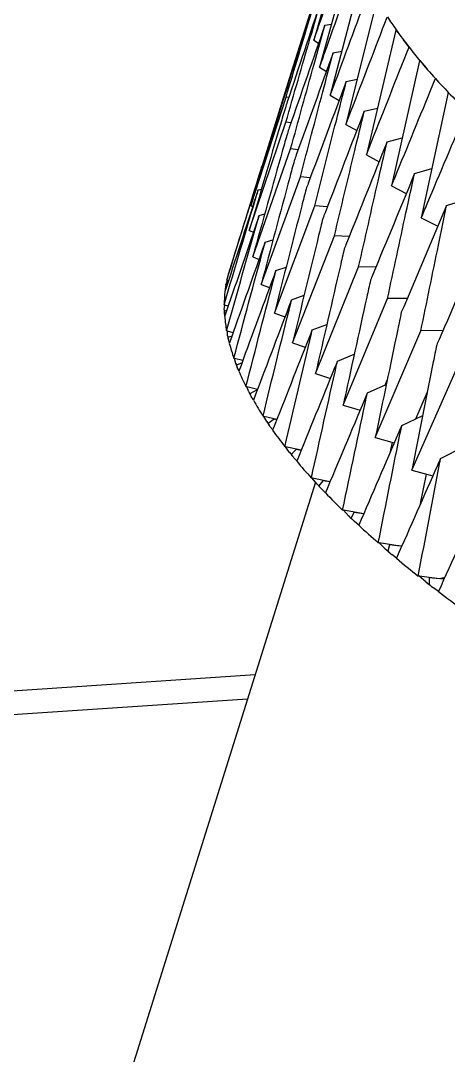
# Model space of a CAD drawing. Header units: millimetres. Extents: x 5847 to 9233, y 737 to 1578.
# Drawn here: x 8864.41 to 8869.99, y 1130.14 to 1143.61 of the extents above; entities that cross this region are included whole.
import ezdxf

# ---------------------------------------------------------------- set-up
doc = ezdxf.new("R2010")
doc.units = ezdxf.units.MM
doc.layers.get('0').update_dxf_attribs({"lineweight": 30})

msp = doc.modelspace()

# ---------------------------------------------------------------- linework, layer by layer
at = {"color": 7, "linetype": 'Continuous', "lineweight": 25}
for p, q in [((8868.696, 1144.958), (8868.234, 1143.352)), ((8868.753, 1144.613), (8868.31, 1143.002)), ((8868.873, 1144.251), (8868.45, 1142.636)), ((8867.939, 1142.923), (8868.278, 1143.997)), ((8869.058, 1143.875), (8868.653, 1142.255)), ((8868.379, 1143.548), (8868.464, 1143.562)), ((8869.306, 1143.485), (8868.92, 1141.861)), ((8869.307, 1143.489), (8869.306, 1143.485)), ((8869.307, 1143.489), (8869.308, 1143.489)), ((8868.234, 1143.352), (8868.298, 1143.313)), ((8868.487, 1143.19), (8868.601, 1143.211)), ((8869.474, 1143.256), (8869.475, 1143.262)), ((8869.477, 1143.262), (8869.475, 1143.262)), ((8869.615, 1143.083), (8869.248, 1141.456)), ((8869.617, 1143.087), (8869.615, 1143.083)), ((8869.617, 1143.087), (8869.618, 1143.087)), ((8868.31, 1143.002), (8868.4, 1142.948)), ((8867.565, 1141.72), (8867.939, 1142.923)), ((8868.658, 1142.816), (8868.801, 1142.846)), ((8869.819, 1142.848), (8869.82, 1142.854)), ((8869.821, 1142.853), (8869.82, 1142.854)), ((8869.986, 1142.671), (8869.636, 1141.041)), ((8869.987, 1142.674), (8869.986, 1142.671)), ((8869.987, 1142.674), (8869.989, 1142.674)), ((8867.413, 1141.198), (8867.873, 1142.613)), ((8867.908, 1142.608), (8867.873, 1142.613)), ((8868.45, 1142.636), (8868.566, 1142.569)), ((8868.893, 1142.429), (8869.064, 1142.469)), ((8867.394, 1140.874), (8867.87, 1142.285)), ((8867.937, 1142.276), (8867.87, 1142.285)), ((8868.653, 1142.255), (8868.795, 1142.176)), ((8869.19, 1142.03), (8869.389, 1142.082)), ((8867.439, 1140.532), (8867.933, 1141.938)), ((8868.031, 1141.927), (8867.933, 1141.938)), ((8868.92, 1141.861), (8869.087, 1141.771)), ((8867.562, 1141.719), (8867.574, 1141.722)), ((8869.549, 1141.619), (8869.775, 1141.685)), ((8867.548, 1140.174), (8868.06, 1141.575)), ((8868.189, 1141.563), (8868.06, 1141.575)), ((8869.248, 1141.456), (8869.44, 1141.356)), ((8867.51, 1141.405), (8867.553, 1141.416)), ((8867.413, 1141.198), (8867.439, 1141.187)), ((8867.722, 1139.8), (8868.25, 1141.197)), ((8868.412, 1141.186), (8868.25, 1141.197)), ((8869.967, 1141.2), (8870.219, 1141.281)), ((8867.523, 1141.072), (8867.596, 1141.093)), ((8869.636, 1141.041), (8869.853, 1140.931)), ((8867.3, 1140.885), (8867.135, 1140.361)), ((8867.394, 1140.874), (8867.447, 1140.852)), ((8867.958, 1139.412), (8868.504, 1140.806)), ((8868.697, 1140.797), (8868.504, 1140.806)), ((8867.6, 1140.722), (8867.703, 1140.754)), ((8867.439, 1140.532), (8867.521, 1140.499)), ((8867.741, 1140.355), (8867.875, 1140.399)), ((8868.257, 1139.012), (8868.819, 1140.403)), ((8869.044, 1140.397), (8868.819, 1140.403)), ((8867.083, 1140.101), (8867.082, 1140.127)), ((8867.089, 1140.168), (8867.111, 1140.223)), ((8867.111, 1140.223), (8867.1, 1140.227)), ((8867.122, 1140.22), (8867.111, 1140.223)), ((8867.548, 1140.174), (8867.658, 1140.132)), ((8867.946, 1139.974), (8868.109, 1140.032)), ((8868.617, 1138.601), (8869.196, 1139.99)), ((8869.452, 1139.989), (8869.196, 1139.99)), ((8867.077, 1139.904), (8867.066, 1139.908)), ((8867.067, 1139.845), (8867.077, 1139.904)), ((8867.12, 1139.89), (8867.077, 1139.904)), ((8867.077, 1139.764), (8867.069, 1139.8)), ((8867.722, 1139.8), (8867.86, 1139.75)), ((8867.108, 1139.566), (8867.097, 1139.569)), ((8867.182, 1139.544), (8867.108, 1139.566)), ((8867.11, 1139.504), (8867.108, 1139.566)), ((8868.213, 1139.581), (8868.405, 1139.653)), ((8869.037, 1138.182), (8869.631, 1139.568)), ((8869.92, 1139.575), (8869.631, 1139.568)), ((8867.136, 1139.414), (8867.121, 1139.455)), ((8867.958, 1139.412), (8868.124, 1139.355)), ((8867.202, 1139.211), (8867.192, 1139.214)), ((8867.309, 1139.182), (8867.202, 1139.211)), ((8867.217, 1139.146), (8867.202, 1139.211)), ((8868.543, 1139.175), (8868.763, 1139.265)), ((8867.26, 1139.05), (8867.237, 1139.093)), ((8869.514, 1137.754), (8870.124, 1139.139)), ((8868.257, 1139.012), (8868.451, 1138.95)), ((8869.165, 1138.862), (8869.192, 1138.928)), ((8867.361, 1138.841), (8867.351, 1138.844)), ((8867.5, 1138.805), (8867.361, 1138.841)), ((8867.387, 1138.773), (8867.361, 1138.841)), ((8867.496, 1138.8), (8867.4, 1138.749)), ((8868.933, 1138.76), (8869.18, 1138.869)), ((8869.565, 1138.423), (8869.716, 1138.775)), ((8867.449, 1138.671), (8867.418, 1138.716)), ((8868.617, 1138.601), (8868.838, 1138.535)), ((8867.584, 1138.456), (8867.573, 1138.459)), ((8867.754, 1138.416), (8867.584, 1138.456)), ((8867.621, 1138.387), (8867.584, 1138.456)), ((8867.72, 1138.418), (8867.638, 1138.361)), ((8867.752, 1138.411), (8867.72, 1138.418)), ((8867.752, 1138.411), (8867.72, 1138.418)), ((8869.381, 1138.336), (8869.655, 1138.466)), ((8867.7, 1138.279), (8867.663, 1138.325)), ((8869.037, 1138.182), (8869.284, 1138.112)), ((8869.233, 1137.993), (8869.26, 1138.119)), ((8867.868, 1138.059), (8867.858, 1138.061)), ((8868.071, 1138.016), (8867.868, 1138.059)), ((8867.917, 1137.987), (8867.868, 1138.059)), ((8868.005, 1138.023), (8867.939, 1137.96)), ((8868.069, 1138.012), (8868.005, 1138.023)), ((8868.069, 1138.012), (8868.005, 1138.023)), ((8869.887, 1137.906), (8870.187, 1138.06)), ((8868.014, 1137.876), (8867.97, 1137.922)), ((8869.514, 1137.754), (8869.788, 1137.683)), ((8869.628, 1137.321), (8869.704, 1137.705)), ((8868.257, 1137.599), (8864.606, 1125.958)), ((8868.215, 1137.651), (8868.204, 1137.653)), ((8868.448, 1137.605), (8868.215, 1137.651)), ((8868.274, 1137.577), (8868.215, 1137.651)), ((8868.351, 1137.618), (8868.301, 1137.549)), ((8868.447, 1137.603), (8868.351, 1137.618)), ((8868.447, 1137.603), (8868.351, 1137.618)), ((8868.388, 1137.462), (8868.339, 1137.509)), ((8868.621, 1137.233), (8868.611, 1137.235)), ((8868.886, 1137.187), (8868.621, 1137.233)), ((8868.69, 1137.158), (8868.621, 1137.233)), ((8868.757, 1137.203), (8868.722, 1137.129)), ((8868.885, 1137.186), (8868.757, 1137.203)), ((8868.885, 1137.187), (8868.757, 1137.203)), ((8868.822, 1137.04), (8868.767, 1137.086)), ((8869.085, 1136.807), (8869.076, 1136.809)), ((8869.361, 1136.766), (8869.085, 1136.807)), ((8869.165, 1136.732), (8869.085, 1136.807)), ((8869.22, 1136.781), (8869.202, 1136.701)), ((8869.381, 1136.764), (8869.22, 1136.781)), ((8869.361, 1136.766), (8869.22, 1136.781)), ((8869.384, 1136.771), (8869.361, 1136.766)), ((8869.313, 1136.61), (8869.254, 1136.657)), ((8869.607, 1136.376), (8869.597, 1136.377)), ((8869.875, 1136.342), (8869.607, 1136.376)), ((8869.696, 1136.299), (8869.607, 1136.376)), ((8869.739, 1136.352), (8869.737, 1136.267)), ((8869.934, 1136.337), (8869.739, 1136.352)), ((8869.875, 1136.342), (8869.739, 1136.352)), ((8869.943, 1136.358), (8869.875, 1136.342)), ((8869.86, 1136.176), (8869.796, 1136.222)), ((8867.47, 1135.09), (8825.845, 1132.315))]:
    msp.add_line(p, q, dxfattribs=at)
at = {"color": 8, "linetype": 'Continuous', "lineweight": 25}
for p, q in [((8867.1, 1140.153), (8867.086, 1140.151)), ((8867.1, 1139.833), (8867.068, 1139.826)), ((8867.166, 1139.499), (8867.114, 1139.483)), ((8867.299, 1139.153), (8867.225, 1139.124)), ((8867.37, 1134.773), (8826.44, 1132.044))]:
    msp.add_line(p, q, dxfattribs=at)
at = {"color": 7, "linetype": 'Continuous', "lineweight": 25}
for centre, radius, start, end in [((8873.423, 1146.386), 5.032, 212.8183, 215.1528), ((8874.043, 1146.826), 5.794, 215.1672, 217.9631), ((8874.044, 1146.825), 5.793, 215.1667, 217.9636), ((8874.716, 1147.347), 6.644, 217.9465, 219.886), ((8875.437, 1147.953), 7.586, 219.8972, 222.2335), ((8875.438, 1147.952), 7.585, 219.8968, 222.2339), ((8876.205, 1148.646), 8.62, 222.2205, 223.8505), ((8877.016, 1149.429), 9.748, 223.8594, 225.8362), ((8868.552, 1139.917), 1.484, 161.4399, 167.9421), ((8868.592, 1139.909), 1.525, 170.2452, 171.7937), ((8868.676, 1139.9), 1.61, 173.5732, 179.7333), ((8868.818, 1139.9), 1.752, 181.8112, 183.2815), ((8869, 1139.916), 1.934, 184.8646, 190.315), ((8869.254, 1139.963), 2.193, 192.0855, 193.4018), ((8869.538, 1140.038), 2.486, 194.7294, 199.3403), ((8869.908, 1140.169), 2.88, 200.8022, 201.941), ((8870.297, 1140.334), 3.302, 203.0175, 206.8341), ((8870.787, 1140.583), 3.851, 208.0282, 208.9996), ((8871.279, 1140.866), 4.419, 209.8612, 213.0042), ((8871.886, 1141.261), 5.143, 213.9814, 214.8092), ((8872.478, 1141.684), 5.871, 215.4991, 218.1003), ((8873.197, 1142.249), 6.785, 218.9071, 219.6171), ((8873.881, 1142.827), 7.681, 220.1739, 222.3488), ((8874.702, 1143.577), 8.793, 223.0232, 223.6381), ((8875.469, 1144.32), 9.861, 224.0929, 225.9345), ((8876.38, 1145.263), 11.172, 226.5058, 227.0444), ((8877.216, 1146.174), 12.408, 227.4208, 229.0011), ((8878.202, 1147.309), 13.912, 229.4918, 229.9691), ((8879.093, 1148.382), 15.307, 230.2849, 231.659), ((8880.135, 1149.703), 16.989, 232.0861, 232.5138), ((8881.063, 1150.925), 18.524, 232.7824, 233.9926)]:
    msp.add_arc(centre, radius, start, end, dxfattribs=at)
for centre, major_axis, ratio, start_param, end_param in [((8883.471, 1135.41), (16.34, -4.937), 0.295415, 3.181458, 3.186172), ((8883.482, 1135.443), (16.352, -4.9), 0.294168, 3.17741, 3.180815), ((8883.482, 1135.443), (16.352, -4.9), 0.294898, 3.240143, 3.243684), ((8883.471, 1135.41), (16.34, -4.938), 0.296014, 3.244355, 3.24927), ((8883.482, 1135.443), (16.351, -4.901), 0.295627, 3.30289, 3.306568), ((8883.471, 1135.41), (16.339, -4.94), 0.296608, 3.307263, 3.312377), ((8883.482, 1135.443), (16.351, -4.903), 0.296351, 3.365654, 3.369465), ((8883.471, 1135.41), (16.338, -4.943), 0.297193, 3.370183, 3.375493), ((8883.482, 1135.443), (16.35, -4.905), 0.297068, 3.428434, 3.432375), ((8883.471, 1135.41), (16.337, -4.946), 0.297768, 3.433112, 3.438617), ((8883.482, 1135.443), (16.349, -4.909), 0.297775, 3.491231, 3.495299), ((8883.471, 1135.41), (16.336, -4.95), 0.29833, 3.496053, 3.501746), ((8883.482, 1135.443), (16.348, -4.913), 0.298469, 3.554045, 3.558236), ((8883.471, 1135.41), (16.335, -4.955), 0.298877, 3.559003, 3.564881), ((8883.482, 1135.443), (16.346, -4.917), 0.299147, 3.616876, 3.621185), ((8883.471, 1135.41), (16.333, -4.96), 0.299406, 3.621963, 3.62802), ((8883.482, 1135.443), (16.345, -4.923), 0.299807, 3.679724, 3.684147), ((8883.471, 1135.41), (16.331, -4.966), 0.299916, 3.684933, 3.691161), ((8883.482, 1135.443), (16.343, -4.929), 0.300446, 3.742589, 3.747121), ((8883.471, 1135.41), (16.329, -4.972), 0.300404, 3.747911, 3.754303), ((8883.482, 1135.443), (16.34, -4.936), 0.301061, 3.805472, 3.810107), ((8883.471, 1135.41), (16.327, -4.979), 0.300869, 3.810897, 3.817446)]:
    msp.add_ellipse(centre, major_axis=major_axis, ratio=ratio, start_param=start_param, end_param=end_param, dxfattribs=at)
for points, knots in [([(8868.234, 1143.352), (8868.256, 1143.413), (8868.417, 1143.884), (8868.579, 1144.354), (8868.72, 1144.762)], [0, 0, 0, 0, 0.131359, 1, 1, 1, 1]), ([(8868.31, 1143.002), (8868.332, 1143.063), (8868.499, 1143.532), (8868.667, 1144.001), (8868.813, 1144.408)], [0, 0, 0, 0, 0.131332, 1, 1, 1, 1]), ([(8867.873, 1142.613), (8867.983, 1142.979), (8868.144, 1143.512), (8868.306, 1144.045), (8868.357, 1144.213)], [0, 0, 0, 0, 0.684781, 1, 1, 1, 1]), ([(8868.357, 1144.213), (8868.214, 1143.765), (8868.062, 1143.292), (8867.911, 1142.819), (8867.903, 1142.793)], [0, 0, 0, 0, 0.94647, 1, 1, 1, 1]), ([(8868.45, 1142.636), (8868.473, 1142.697), (8868.645, 1143.164), (8868.819, 1143.632), (8868.97, 1144.038)], [0, 0, 0, 0, 0.131291, 1, 1, 1, 1]), ([(8868.336, 1143.889), (8868.187, 1143.443), (8868.029, 1142.972), (8867.872, 1142.5), (8867.864, 1142.475)], [0, 0, 0, 0, 0.946535, 1, 1, 1, 1]), ([(8867.87, 1142.285), (8867.976, 1142.651), (8868.131, 1143.186), (8868.287, 1143.721), (8868.336, 1143.889)], [0, 0, 0, 0, 0.684735, 1, 1, 1, 1]), ([(8868.653, 1142.255), (8868.677, 1142.316), (8868.855, 1142.782), (8869.035, 1143.248), (8869.191, 1143.653)], [0, 0, 0, 0, 0.131236, 1, 1, 1, 1]), ([(8868.379, 1143.548), (8868.224, 1143.103), (8868.061, 1142.634), (8867.898, 1142.164), (8867.89, 1142.139)], [0, 0, 0, 0, 0.946612, 1, 1, 1, 1]), ([(8867.933, 1141.938), (8868.034, 1142.306), (8868.183, 1142.842), (8868.332, 1143.379), (8868.379, 1143.548)], [0, 0, 0, 0, 0.6846895, 1, 1, 1, 1]), ([(8868.92, 1141.861), (8868.944, 1141.922), (8869.128, 1142.387), (8869.313, 1142.852), (8869.474, 1143.256)], [0, 0, 0, 0, 0.131168, 1, 1, 1, 1]), ([(8868.487, 1143.19), (8868.327, 1142.747), (8868.157, 1142.278), (8867.989, 1141.81), (8867.98, 1141.785)], [0, 0, 0, 0, 0.946702, 1, 1, 1, 1]), ([(8868.06, 1141.575), (8868.157, 1141.944), (8868.299, 1142.482), (8868.442, 1143.02), (8868.487, 1143.19)], [0, 0, 0, 0, 0.684645, 1, 1, 1, 1]), ([(8867.903, 1142.793), (8867.881, 1142.721), (8867.717, 1142.19), (8867.554, 1141.658), (8867.413, 1141.198)], [0, 0, 0, 0, 0.135804, 1, 1, 1, 1]), ([(8868.658, 1142.816), (8868.493, 1142.374), (8868.318, 1141.908), (8868.144, 1141.44), (8868.134, 1141.416)], [0, 0, 0, 0, 0.946805, 1, 1, 1, 1]), ([(8868.25, 1141.197), (8868.343, 1141.567), (8868.478, 1142.107), (8868.615, 1142.646), (8868.658, 1142.816)], [0, 0, 0, 0, 0.684602, 1, 1, 1, 1]), ([(8869.248, 1141.456), (8869.273, 1141.517), (8869.462, 1141.981), (8869.653, 1142.445), (8869.819, 1142.848)], [0, 0, 0, 0, 0.131087, 1, 1, 1, 1]), ([(8867.864, 1142.475), (8867.843, 1142.403), (8867.685, 1141.869), (8867.529, 1141.336), (8867.394, 1140.874)], [0, 0, 0, 0, 0.13574, 1, 1, 1, 1]), ([(8868.893, 1142.429), (8868.722, 1141.988), (8868.541, 1141.523), (8868.362, 1141.057), (8868.352, 1141.032)], [0, 0, 0, 0, 0.9469203, 1, 1, 1, 1]), ([(8868.504, 1140.806), (8868.592, 1141.177), (8868.721, 1141.718), (8868.852, 1142.259), (8868.893, 1142.429)], [0, 0, 0, 0, 0.684559, 1, 1, 1, 1]), ([(8869.636, 1141.041), (8869.662, 1141.101), (8869.857, 1141.565), (8870.053, 1142.028), (8870.224, 1142.43)], [0, 0, 0, 0, 0.130994, 1, 1, 1, 1]), ([(8867.89, 1142.139), (8867.869, 1142.066), (8867.718, 1141.531), (8867.568, 1140.995), (8867.439, 1140.532)], [0, 0, 0, 0, 0.135664, 1, 1, 1, 1]), ([(8869.19, 1142.03), (8869.014, 1141.59), (8868.828, 1141.125), (8868.642, 1140.66), (8868.632, 1140.635)], [0, 0, 0, 0, 0.947047, 1, 1, 1, 1]), ([(8868.819, 1140.403), (8868.904, 1140.774), (8869.027, 1141.317), (8869.151, 1141.859), (8869.19, 1142.03)], [0, 0, 0, 0, 0.684518, 1, 1, 1, 1]), ([(8867.1, 1140.227), (8867.249, 1140.71), (8867.403, 1141.207), (8867.557, 1141.704), (8867.562, 1141.719)], [0, 0, 0, 0, 0.9698586, 1, 1, 1, 1]), ([(8867.562, 1141.719), (8867.553, 1141.689), (8867.465, 1141.411), (8867.378, 1141.133), (8867.3, 1140.884)], [0, 0, 0, 0, 0.106541, 1, 1, 1, 1]), ([(8867.98, 1141.785), (8867.96, 1141.712), (8867.816, 1141.175), (8867.672, 1140.638), (8867.548, 1140.174)], [0, 0, 0, 0, 0.1355757, 1, 1, 1, 1]), ([(8869.549, 1141.619), (8869.367, 1141.18), (8869.175, 1140.716), (8868.984, 1140.252), (8868.974, 1140.228)], [0, 0, 0, 0, 0.947185, 1, 1, 1, 1]), ([(8869.196, 1139.99), (8869.276, 1140.362), (8869.393, 1140.905), (8869.511, 1141.448), (8869.549, 1141.619)], [0, 0, 0, 0, 0.684479, 1, 1, 1, 1]), ([(8867.066, 1139.908), (8867.209, 1140.392), (8867.357, 1140.891), (8867.506, 1141.39), (8867.51, 1141.405)], [0, 0, 0, 0, 0.969857, 1, 1, 1, 1]), ([(8867.51, 1141.405), (8867.5, 1141.375), (8867.355, 1140.934), (8867.211, 1140.492), (8867.076, 1140.08)], [0, 0, 0, 0, 0.066971, 1, 1, 1, 1]), ([(8868.134, 1141.416), (8868.116, 1141.343), (8867.977, 1140.804), (8867.84, 1140.266), (8867.722, 1139.8)], [0, 0, 0, 0, 0.135476, 1, 1, 1, 1]), ([(8869.967, 1141.2), (8869.78, 1140.761), (8869.583, 1140.298), (8869.387, 1139.835), (8869.376, 1139.811)], [0, 0, 0, 0, 0.947333, 1, 1, 1, 1]), ([(8869.631, 1139.568), (8869.707, 1139.94), (8869.819, 1140.484), (8869.931, 1141.028), (8869.967, 1141.2)], [0, 0, 0, 0, 0.684441, 1, 1, 1, 1]), ([(8867.523, 1141.072), (8867.513, 1141.042), (8867.362, 1140.603), (8867.212, 1140.162), (8867.072, 1139.752)], [0, 0, 0, 0, 0.067074, 1, 1, 1, 1]), ([(8867.097, 1139.569), (8867.234, 1140.055), (8867.376, 1140.556), (8867.518, 1141.057), (8867.523, 1141.072)], [0, 0, 0, 0, 0.969856, 1, 1, 1, 1]), ([(8868.352, 1141.032), (8868.334, 1140.959), (8868.202, 1140.419), (8868.071, 1139.879), (8867.958, 1139.412)], [0, 0, 0, 0, 0.1353658, 1, 1, 1, 1]), ([(8870.443, 1140.773), (8870.251, 1140.335), (8870.049, 1139.872), (8869.848, 1139.41), (8869.837, 1139.386)], [0, 0, 0, 0, 0.9474921, 1, 1, 1, 1]), ([(8867.6, 1140.722), (8867.589, 1140.692), (8867.433, 1140.254), (8867.278, 1139.815), (8867.133, 1139.406)], [0, 0, 0, 0, 0.06719, 1, 1, 1, 1]), ([(8867.192, 1139.214), (8867.323, 1139.702), (8867.459, 1140.204), (8867.596, 1140.706), (8867.6, 1140.722)], [0, 0, 0, 0, 0.969855, 1, 1, 1, 1]), ([(8868.632, 1140.635), (8868.615, 1140.562), (8868.489, 1140.021), (8868.365, 1139.48), (8868.257, 1139.012)], [0, 0, 0, 0, 0.135245, 1, 1, 1, 1]), ([(8867.741, 1140.355), (8867.73, 1140.326), (8867.568, 1139.889), (8867.408, 1139.451), (8867.258, 1139.043)], [0, 0, 0, 0, 0.067318, 1, 1, 1, 1]), ([(8867.351, 1138.844), (8867.476, 1139.332), (8867.606, 1139.836), (8867.737, 1140.34), (8867.741, 1140.355)], [0, 0, 0, 0, 0.9698532, 1, 1, 1, 1]), ([(8868.974, 1140.228), (8868.958, 1140.155), (8868.838, 1139.613), (8868.72, 1139.07), (8868.617, 1138.601)], [0, 0, 0, 0, 0.1351136, 1, 1, 1, 1]), ([(8867.946, 1139.974), (8867.934, 1139.945), (8867.767, 1139.509), (8867.601, 1139.073), (8867.447, 1138.666)], [0, 0, 0, 0, 0.067458, 1, 1, 1, 1]), ([(8867.573, 1138.459), (8867.693, 1138.949), (8867.817, 1139.454), (8867.942, 1139.959), (8867.946, 1139.974)], [0, 0, 0, 0, 0.969852, 1, 1, 1, 1]), ([(8869.376, 1139.811), (8869.361, 1139.737), (8869.247, 1139.195), (8869.134, 1138.651), (8869.037, 1138.182)], [0, 0, 0, 0, 0.1349728, 1, 1, 1, 1]), ([(8868.213, 1139.581), (8868.202, 1139.551), (8868.029, 1139.116), (8867.858, 1138.681), (8867.698, 1138.275)], [0, 0, 0, 0, 0.067608, 1, 1, 1, 1]), ([(8867.858, 1138.061), (8867.973, 1138.553), (8868.091, 1139.059), (8868.21, 1139.565), (8868.213, 1139.581)], [0, 0, 0, 0, 0.96985, 1, 1, 1, 1]), ([(8869.837, 1139.386), (8869.822, 1139.312), (8869.714, 1138.769), (8869.607, 1138.225), (8869.514, 1137.754)], [0, 0, 0, 0, 0.134823, 1, 1, 1, 1]), ([(8868.543, 1139.175), (8868.531, 1139.146), (8868.353, 1138.711), (8868.177, 1138.277), (8868.012, 1137.872)], [0, 0, 0, 0, 0.067769, 1, 1, 1, 1]), ([(8868.204, 1137.653), (8868.313, 1138.145), (8868.426, 1138.653), (8868.539, 1139.16), (8868.543, 1139.175)], [0, 0, 0, 0, 0.969848, 1, 1, 1, 1]), ([(8868.933, 1138.76), (8868.92, 1138.73), (8868.738, 1138.297), (8868.556, 1137.863), (8868.387, 1137.459)], [0, 0, 0, 0, 0.06794, 1, 1, 1, 1]), ([(8868.611, 1137.235), (8868.715, 1137.728), (8868.821, 1138.236), (8868.929, 1138.745), (8868.933, 1138.76)], [0, 0, 0, 0, 0.969846, 1, 1, 1, 1]), ([(8869.381, 1138.336), (8869.369, 1138.307), (8869.181, 1137.874), (8868.995, 1137.441), (8868.821, 1137.037)], [0, 0, 0, 0, 0.0681197, 1, 1, 1, 1]), ([(8869.076, 1136.809), (8869.174, 1137.303), (8869.276, 1137.812), (8869.378, 1138.321), (8869.381, 1138.336)], [0, 0, 0, 0, 0.969843, 1, 1, 1, 1]), ([(8869.887, 1137.906), (8869.874, 1137.877), (8869.682, 1137.444), (8869.49, 1137.011), (8869.312, 1136.608)], [0, 0, 0, 0, 0.0683078, 1, 1, 1, 1]), ([(8869.597, 1136.377), (8869.691, 1136.871), (8869.787, 1137.381), (8869.884, 1137.891), (8869.887, 1137.906)], [0, 0, 0, 0, 0.969841, 1, 1, 1, 1]), ([(8870.448, 1137.471), (8870.435, 1137.442), (8870.238, 1137.009), (8870.042, 1136.577), (8869.859, 1136.174)], [0, 0, 0, 0, 0.068503, 1, 1, 1, 1])]:
    msp.add_open_spline(points, degree=3, knots=knots, dxfattribs=at)

doc.saveas('drawing.dxf')
